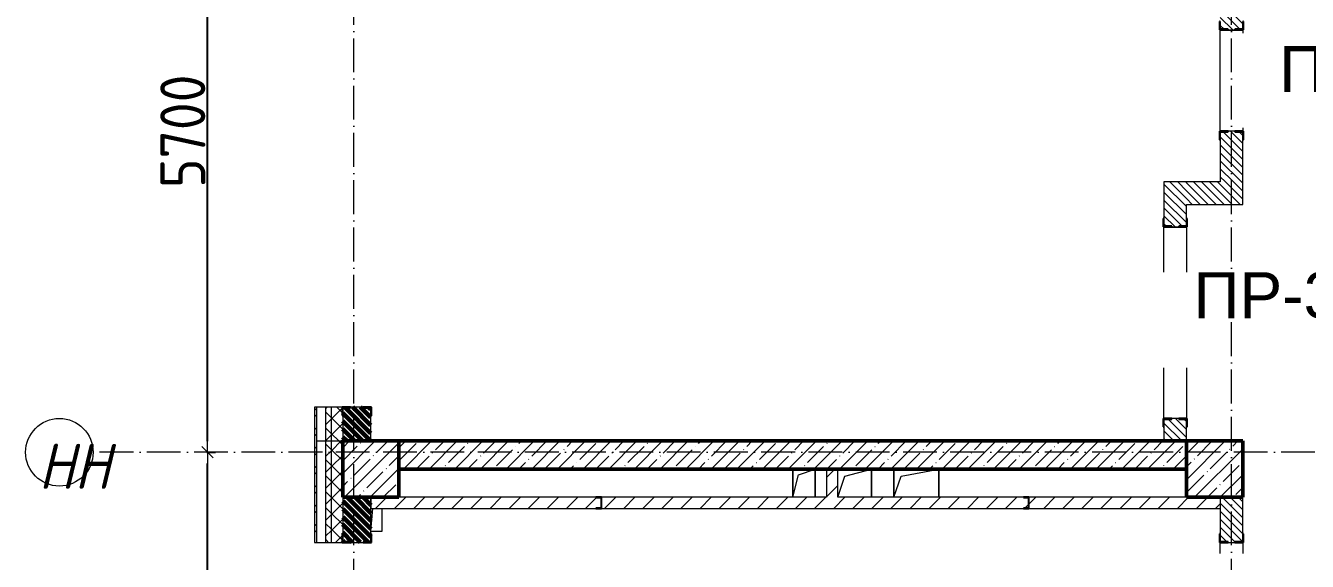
# Model space of a CAD drawing. Header units: millimetres. Extents: x -135211 to 49383, y -8033 to 228499.
# Drawn here: x -135211 to -123818, y 194545 to 199301 of the extents above; entities that cross this region are included whole.
import ezdxf

# ---------------------------------------------------------------- set-up
doc = ezdxf.new("R2010")
doc.units = ezdxf.units.MM
doc.linetypes.add('50_200_ШТРИХ_1Т_ш5_п1_п1_', pattern=[700, 500, -100, 0, -100])
for name, color, linetype, lineweight in [('1.4) перемычки', 162, 'Continuous', 30), ('2) Бетон', 5, 'Continuous', 60), ('A-____-____-DIMS', 7, 'Continuous', 9), ('A-FLOR-____-OTLN', 7, 'Continuous', 9), ('A-GENM-____-MCUT', 7, 'Continuous', 25), ('A-GENM-____-OTLN', 7, 'Continuous', 9), ('A-GENM-____-OTLN-1', 7, 'Continuous', 25), ('A-WALL-____-MCUT', 7, 'Continuous', 13), ('A-WALL-____-MCUT-1', 7, 'Continuous', 9), ('A-WALL-____-MCUT-2', 7, 'Continuous', 50), ('A-WALL-____-PATT-1', 7, 'Continuous', 9), ('A-WALL-FNSH-MCUT-1', 7, 'Continuous', 9), ('I-WALL-____-OTLN', 7, 'Continuous', 9), ('S-COLS-____-MCUT', 7, 'Continuous', 50), ('S-COLS-____-OTLN', 7, 'Continuous', 9), ('S-GRID-____-IDEN', 7, 'Continuous', 9), ('S-GRID-____-OTLN-1', 7, '50_200_ШТРИХ_1Т_ш5_п1_п1_', 9)]:
    doc.layers.add(name, color=color, linetype=linetype, lineweight=lineweight)
doc.styles.add('ISOCPEUR_I_9', font='isocpeui.ttf', dxfattribs={"width": 0.9, "height": 250})
doc.styles.get("Standard").update_dxf_attribs({"font": 'arial.ttf'})
doc.styles.add('СПДС', font='isocpeur.ttf', dxfattribs={"width": 0.9})
doc.dimstyles.new('Размера А3', dxfattribs={"dimtxt": 200, "dimasz": 100, "dimexe": 70, "dimexo": 100, "dimgap": 20, "dimtad": 1, "dimdec": 0, "dimrnd": 10, "dimzin": 0, "dimdsep": 46, "dimtxsty": 'СПДС', "dimblk": 'ARROWHEAD_6', "dimcen": 1, "dimclrd": 256, "dimclre": 256, "dimclrt": 256, "dimazin": 0, "dimtfac": 1, "dimtdec": 0, "dimtmove": 2, "dimatfit": 3, "dimfxl": 1, "dimtolj": 1, "dimtzin": 0, "dimarcsym": 0})
pattern_1 = [(135, (-129942.255, 127932.027), (-35.35534, -35.35534), [])]
pattern_2 = [(45, (-129942.25, 127932.03), (-84.85281, 84.85281), [])]
pattern_3 = [(45, (-129942.25, 127932.03), (-70.71068, 70.71068), []), (135, (-129942.25, 127932.03), (-70.71068, -70.71068), [])]
pattern_4 = [(45, (-129942.25, 127932.03), (-85.53659, 85.53659), []), (45, (-129885.23, 127932.03), (-85.53659, 85.53659), [])]

# ---------------------------------------------------------------- blocks, each defined once
blk = doc.blocks.new('BSC_Колонна _Прямоугольная - 500х500-V23-АР1_План отверстий 3 этажа в осях 1-64_Ю-ЯЯ')
at = {"layer": 'S-COLS-____-OTLN'}
h = blk.add_hatch(dxfattribs=at)
h.set_pattern_fill('FP_30', color=256, style=0, pattern_type=2)
h.set_pattern_definition([(45, (2200, -67431.04), (-114.04925, 114.04925), []), (45, (2314.05, -67431.04), (-114.04925, 114.04925), [201.613, -40.323, 3.353, -36.97])])
h.paths.add_polyline_path([(-250, -250), (250, -250), (250, 250), (-250, 250)], flags=0)
at = {"layer": 'S-COLS-____-MCUT'}
for p, q in [((250, 250), (-250, 250)), ((-250, 250), (-250, -250)), ((250, -250), (250, 250)), ((-250, -250), (250, -250))]:
    blk.add_line(p, q, dxfattribs=at)
blk = doc.blocks.new('BSC_Колонна _Прямоугольная - 500х500-V24-АР1_План отверстий 3 этажа в осях 1-64_Ю-ЯЯ')
at = {"layer": 'S-COLS-____-OTLN'}
h = blk.add_hatch(dxfattribs=at)
h.set_pattern_fill('FP_31', color=256, style=0, pattern_type=2)
h.set_pattern_definition([(45, (-5300, -67431.04), (-114.04925, 114.04925), []), (45, (-5185.95, -67431.04), (-114.04925, 114.04925), [201.613, -40.323, 3.353, -36.97])])
h.paths.add_polyline_path([(-250, -250), (250, -250), (250, 250), (-250, 250)], flags=0)
at = {"layer": 'S-COLS-____-MCUT'}
for p, q in [((250, 250), (-250, 250)), ((-250, 250), (-250, -250)), ((250, -250), (250, 250)), ((-250, -250), (250, -250))]:
    blk.add_line(p, q, dxfattribs=at)
blk = doc.blocks.new('Фахверк_СКБ_Уголок - 250_2700-27497298-АР1_План отверстий 3 этажа в осях 1-64_Ю-ЯЯ')
at = {"layer": 'A-GENM-____-MCUT'}
for p, q in [((200, 181), (125, 181)), ((125, 181), (125, 106)), ((131, 106), (131, 175)), ((131, 175), (200, 175)), ((200, 175), (200, 181)), ((125, 106), (131, 106)), ((131, -6), (125, -6)), ((125, -6), (125, -81)), ((125, -81), (200, -81)), ((131, -75), (131, -6)), ((200, -75), (131, -75)), ((200, -81), (200, -75))]:
    blk.add_line(p, q, dxfattribs=at)
blk = doc.blocks.new('Фахверк_СКБ_Уголок - 200_3960-28268576-АР1_План отверстий 3 этажа в осях 1-64_Ю-ЯЯ')
at = {"layer": 'A-GENM-____-MCUT'}
for p, q in [((200, 156), (125, 156)), ((125, 156), (125, 81)), ((131, 81), (131, 150)), ((131, 150), (200, 150)), ((200, 150), (200, 156)), ((125, 81), (131, 81)), ((131, 19), (125, 19)), ((125, 19), (125, -56)), ((131, -50), (131, 19)), ((125, -56), (200, -56)), ((200, -50), (131, -50)), ((200, -56), (200, -50))]:
    blk.add_line(p, q, dxfattribs=at)
blk = doc.blocks.new('Фахверк_СКБ_Уголок - 200_3960_зеркало-28268689-АР1_План отверстий 3 этажа в осях 1-64_Ю-ЯЯ')
at = {"layer": 'A-GENM-____-MCUT'}
for p, q in [((200, 156), (125, 156)), ((125, 156), (125, 81)), ((131, 81), (131, 150)), ((131, 150), (200, 150)), ((200, 150), (200, 156)), ((125, 81), (131, 81)), ((131, 19), (125, 19)), ((125, 19), (125, -56)), ((131, -50), (131, 19)), ((125, -56), (200, -56)), ((200, -50), (131, -50)), ((200, -56), (200, -50))]:
    blk.add_line(p, q, dxfattribs=at)
blk = doc.blocks.new('154_Стойка_СКБ_Уголок - СМ-2480_200-28346303-АР1_План отверстий 3 этажа в осях 1-64_Ю-ЯЯ')
at = {"layer": 'A-GENM-____-MCUT'}
for p, q in [((125, 156), (125, 81)), ((200, 156), (125, 156)), ((131, 81), (131, 150)), ((131, 150), (200, 150)), ((200, 150), (200, 156)), ((125, 81), (131, 81)), ((131, 19), (125, 19)), ((125, 19), (125, -56)), ((131, -50), (131, 19)), ((125, -56), (200, -56)), ((200, -50), (131, -50)), ((200, -56), (200, -50))]:
    blk.add_line(p, q, dxfattribs=at)
blk = doc.blocks.new('Стойка_Влож_Полоса боковая - Полоса-V164-АР1_План отверстий 3 этажа в осях 1-64_Ю-ЯЯ')
at = {"layer": 'A-GENM-____-OTLN'}
for p, q in [((-5, 60), (0, 60)), ((-5, -60), (-5, 60)), ((0, 31), (0, -31)), ((0, -60), (-5, -60))]:
    blk.add_line(p, q, dxfattribs=at)
blk = doc.blocks.new('154_Фахверк_СКБ_Швеллер - Тип_100_3960-28515445-АР1_План отверстий 3 этажа в осях 1-64_Ю-ЯЯ')
at = {"layer": 'A-GENM-____-MCUT'}
for p, q in [((175, 50), (125, 50)), ((125, 50), (125, -50)), ((128, 47), (175, 47)), ((128, -47), (128, 47)), ((175, 47), (175, 50)), ((125, -50), (175, -50)), ((175, -47), (128, -47)), ((175, -50), (175, -47))]:
    blk.add_line(p, q, dxfattribs=at)
blk = doc.blocks.new('AR_Отверстие прямоугольное _в плите_ - AR_Отверстие прямоугольное _в плите_-30510814-АР1_План отверстий 3 этажа в осях 1-64_Ю-ЯЯ')
at = {"layer": 'A-GENM-____-OTLN'}
for p, q in [((-50, -150), (-32, 50)), ((50, -150), (50, 50)), ((-50, -150), (50, -150))]:
    blk.add_line(p, q, dxfattribs=at)
blk = doc.blocks.new('AR_Отверстие прямоугольное _в плите_ - AR_Отверстие прямоугольное _в плите_-V196-АР1_План отверстий 3 этажа в осях 1-64_Ю-ЯЯ')
at = {"layer": 'A-GENM-____-OTLN'}
for p, q in [((-100, 125), (-100, -125)), ((-50, 75), (100, 125)), ((100, -125), (100, 125)), ((-100, -125), (-50, 75))]:
    blk.add_line(p, q, dxfattribs=at)
blk = doc.blocks.new('AR_Отверстие прямоугольное _в плите_ - AR_Отверстие прямоугольное _в плите_-30459858-АР1_План отверстий 3 этажа в осях 1-64_Ю-ЯЯ')
at = {"layer": 'A-GENM-____-OTLN'}
for p, q in [((-200, 125), (-200, -125)), ((-137, 63), (200, 125)), ((200, -125), (200, 125)), ((-200, -125), (-137, 63))]:
    blk.add_line(p, q, dxfattribs=at)
blk = doc.blocks.new('AR_Отверстие прямоугольное _в плите_ - AR_Отверстие прямоугольное _в плите_-30552572-АР1_План отверстий 3 этажа в осях 1-64_Ю-ЯЯ')
at = {"layer": 'A-GENM-____-OTLN'}
for p, q in [((-88, 63), (150, 125)), ((150, -125), (150, 125)), ((-150, -125), (-88, 63))]:
    blk.add_line(p, q, dxfattribs=at)
blk = doc.blocks.new('Ось сетки - Круг_Ø6_00__ISO-2_5_0_9K_-25732049-АР1_План отверстий 3 этажа в осях 1-64_Ю-ЯЯ')
at = {"layer": 'S-GRID-____-IDEN'}
blk.add_circle((0, 0), 3, dxfattribs=at)
blk = doc.blocks.new('ARROWHEAD_6')
at = {"color": 0, "linetype": 'Continuous'}
for p, q in [((0, 0), (-1, 0)), ((-0.5, -0.5), (0.5, 0.5))]:
    blk.add_line(p, q, dxfattribs=at)
blk = doc.blocks.new('*D990')
at = {"layer": 'A-____-____-DIMS', "lineweight": -2, "transparency": 16777216}
for p, q in [((-133600, 195513), (-133524, 195513)), ((-133594, 191113), (-133594, 195413)), ((-133600, 191013), (-133524, 191013))]:
    blk.add_line(p, q, dxfattribs=at)
at = {"layer": 'Defpoints', "color": 0, "transparency": 16777216}
for p in [(-133700, 195513), (-133594, 195513), (-133700, 191013)]:
    blk.add_point(p, dxfattribs=at)
at = {"layer": 'A-____-____-DIMS', "lineweight": -2, "transparency": 16777216, "xscale": 100, "yscale": 100, "zscale": 100}
for p, rotation in [((-133594, 195513), 90), ((-133594, 191013), 270)]:
    blk.add_blockref('ARROWHEAD_6', p, dxfattribs=dict(at, rotation=rotation))
at = {"layer": 'A-____-____-DIMS', "transparency": 16777216, "insert": (-133814, 193263), "char_height": 400, "attachment_point": 5, "rotation": 90, "style": 'СПДС'}
blk.add_mtext('\\A1;4500', dxfattribs=at)
blk = doc.blocks.new('*D991')
at = {"layer": 'A-____-____-DIMS', "lineweight": -2, "transparency": 16777216}
for p, q in [((-133600, 201213), (-133524, 201213)), ((-133594, 195613), (-133594, 201113)), ((-133600, 195513), (-133524, 195513))]:
    blk.add_line(p, q, dxfattribs=at)
at = {"layer": 'Defpoints', "color": 0, "transparency": 16777216}
for p in [(-133700, 201213), (-133594, 201213), (-133700, 195513)]:
    blk.add_point(p, dxfattribs=at)
at = {"layer": 'A-____-____-DIMS', "lineweight": -2, "transparency": 16777216, "xscale": 100, "yscale": 100, "zscale": 100}
for p, rotation in [((-133594, 201213), 90), ((-133594, 195513), 270)]:
    blk.add_blockref('ARROWHEAD_6', p, dxfattribs=dict(at, rotation=rotation))
at = {"layer": 'A-____-____-DIMS', "transparency": 16777216, "insert": (-133814, 198363), "char_height": 400, "attachment_point": 5, "rotation": 90, "style": 'СПДС'}
blk.add_mtext('\\A1;5700', dxfattribs=at)

msp = doc.modelspace()

# ---------------------------------------------------------------- hatches: boundary and pattern name
at = {"layer": '2) Бетон'}
h = msp.add_hatch(dxfattribs=at)
h.set_pattern_fill('FP_9', color=256, style=0, pattern_type=2)
h.set_pattern_definition(pattern_1)
h.paths.add_polyline_path([(-132392.3, 195613.1), (-132142.3, 195613.1), (-132142.3, 195907.1), (-132211.3, 195907.1), (-132211.3, 195913.1), (-132323.3, 195913.1), (-132323.3, 195907.1), (-132392.3, 195907.1), (-132392.3, 195838.1)], flags=0)
h.paths.add_polyline_path([(-132323.3, 200713.1), (-132211.3, 200713.1), (-132211.3, 200719.1), (-132142.3, 200719.1), (-132142.3, 200963.1), (-132392.3, 200963.1), (-132392.3, 200719.1), (-132323.3, 200719.1)], flags=0)
h = msp.add_hatch(dxfattribs=at)
h.set_pattern_fill('FP_9', color=256, style=0, pattern_type=2)
h.set_pattern_definition(pattern_1)
h.paths.add_polyline_path([(-132323.3, 191763.1), (-132211.3, 191763.1), (-132211.3, 191769.1), (-132142.3, 191769.1), (-132142.3, 192907.1), (-132211.3, 192907.1), (-132211.3, 192913.1), (-132323.3, 192913.1), (-132323.3, 192907.1), (-132392.3, 192907.1), (-132392.3, 191769.1), (-132323.3, 191769.1)], flags=0)
h.paths.add_polyline_path([(-132323.3, 194713.1), (-132211.3, 194713.1), (-132211.3, 194719.1), (-132142.3, 194719.1), (-132142.3, 195113.1), (-132392.3, 195113.1), (-132392.3, 194719.1), (-132323.3, 194719.1)], flags=0)
at = {"layer": 'A-WALL-____-PATT-1'}
h = msp.add_hatch(dxfattribs=at)
h.set_pattern_fill('FP_4', color=256, style=0, pattern_type=2)
h.set_pattern_definition(pattern_3)
h.paths.add_polyline_path([(-132492.3, 195613.1), (-132492.3, 195913.1), (-132542.3, 195913.1), (-132542.3, 195613.1)], flags=0)
h.paths.add_polyline_path([(-132542.3, 200713.1), (-132492.3, 200713.1), (-132492.3, 200963.1), (-132542.3, 200963.1)], flags=0)
h = msp.add_hatch(dxfattribs=at)
h.set_pattern_fill('FP_4', color=256, style=0, pattern_type=2)
h.set_pattern_definition(pattern_3)
h.paths.add_polyline_path([(-132398.3, 195613.1), (-132392.3, 195613.1), (-132392.3, 195838.1), (-132398.3, 195838.1), (-132398.3, 195913.1), (-132492.3, 195913.1), (-132492.3, 195613.1)], flags=0)
h.paths.add_polyline_path([(-132398.3, 200713.1), (-132398.3, 200788.1), (-132392.3, 200788.1), (-132392.3, 200963.1), (-132492.3, 200963.1), (-132492.3, 200713.1)], flags=0)
h = msp.add_hatch(dxfattribs=at)
h.set_pattern_fill('FP_9', color=256, style=0, pattern_type=2)
h.set_pattern_definition(pattern_1)
h.paths.add_polyline_path([(-124392.3, 197913.1), (-124392.3, 198357.1), (-124461.3, 198357.1), (-124461.3, 198363.1), (-124523.3, 198363.1), (-124523.3, 198357.1), (-124592.3, 198357.1), (-124592.3, 197913.1)], flags=0)
h.paths.add_polyline_path([(-124461.3, 199263.1), (-124461.3, 199269.1), (-124392.3, 199269.1), (-124392.3, 200963.1), (-124592.3, 200963.1), (-124592.3, 199269.1), (-124523.3, 199269.1), (-124523.3, 199263.1)], flags=0)
h = msp.add_hatch(dxfattribs=at)
h.set_pattern_fill('FP_6', color=256, style=0, pattern_type=2)
h.set_pattern_definition(pattern_4)
h.paths.add_polyline_path([(-132622.3, 195783.1), (-132622.3, 195913.1), (-132642.3, 195913.1), (-132642.3, 195783.1)], flags=0)
h.paths.add_polyline_path([(-132642.3, 200713.1), (-132622.3, 200713.1), (-132622.3, 200793.1), (-132642.3, 200793.1)], flags=0)
h = msp.add_hatch(dxfattribs=at)
h.set_pattern_fill('FP_9', color=256, style=0, pattern_type=2)
h.set_pattern_definition(pattern_1)
h.paths.add_polyline_path([(-125092.3, 195613.1), (-124892.3, 195613.1), (-124892.3, 195807.1), (-124961.3, 195807.1), (-124961.3, 195813.1), (-125023.3, 195813.1), (-125023.3, 195807.1), (-125092.3, 195807.1), (-125092.3, 195738.1)], flags=0)
h.paths.add_polyline_path([(-124961.3, 197513.1), (-124961.3, 197519.1), (-124892.3, 197519.1), (-124892.3, 197913.1), (-125092.3, 197913.1), (-125092.3, 197519.1), (-125023.3, 197519.1), (-125023.3, 197513.1)], flags=0)
h = msp.add_hatch(dxfattribs=at)
h.set_pattern_fill('FP_9', color=256, style=0, pattern_type=2)
h.set_pattern_definition(pattern_1)
h.paths.add_polyline_path([(-124892.3, 197713.1), (-124392.3, 197713.1), (-124392.3, 197913.1), (-124892.3, 197913.1)], flags=0)
h = msp.add_hatch(dxfattribs=at)
h.set_pattern_fill('FP_6', color=256, style=0, pattern_type=2)
h.set_pattern_definition(pattern_4)
h.paths.add_polyline_path([(-132642.3, 182863.1), (-132622.3, 182863.1), (-132622.3, 184113.1), (-132642.3, 184113.1), (-132642.3, 183541)], flags=0)
h.paths.add_polyline_path([(-132642.3, 185913.1), (-132622.3, 185913.1), (-132622.3, 187113.1), (-132642.3, 187113.1), (-132642.3, 186770)], flags=0)
h.paths.add_polyline_path([(-132622.3, 188913.1), (-132622.3, 189963.1), (-132642.3, 189963.1), (-132642.3, 188913.1)], flags=0)
h.paths.add_polyline_path([(-132622.3, 191763.1), (-132622.3, 192913.1), (-132642.3, 192913.1), (-132642.3, 191763.1)], flags=0)
h.paths.add_polyline_path([(-132642.3, 194713.1), (-132622.3, 194713.1), (-132622.3, 195783.1), (-132642.3, 195783.1), (-132642.3, 194842.4)], flags=0)
h = msp.add_hatch(dxfattribs=at)
h.set_pattern_fill('FP_4', color=256, style=0, pattern_type=2)
h.set_pattern_definition(pattern_3)
h.paths.add_polyline_path([(-132542.3, 182963.1), (-132492.3, 182963.1), (-132492.3, 184113.1), (-132542.3, 184113.1), (-132542.3, 183541)], flags=0)
h.paths.add_polyline_path([(-132542.3, 185913.1), (-132492.3, 185913.1), (-132492.3, 187113.1), (-132542.3, 187113.1), (-132542.3, 186770)], flags=0)
h.paths.add_polyline_path([(-132542.3, 188913.1), (-132492.3, 188913.1), (-132492.3, 189963.1), (-132542.3, 189963.1)], flags=0)
h.paths.add_polyline_path([(-132492.3, 191763.1), (-132492.3, 192913.1), (-132542.3, 192913.1), (-132542.3, 191763.1)], flags=0)
h.paths.add_polyline_path([(-132542.3, 194713.1), (-132492.3, 194713.1), (-132492.3, 195613.1), (-132542.3, 195613.1), (-132542.3, 194842.4)], flags=0)
h = msp.add_hatch(dxfattribs=at)
h.set_pattern_fill('FP_4', color=256, style=0, pattern_type=2)
h.set_pattern_definition(pattern_3)
h.paths.add_polyline_path([(-132492.3, 183013.1), (-132392.3, 183013.1), (-132392.3, 184038.1), (-132398.3, 184038.1), (-132398.3, 184113.1), (-132492.3, 184113.1), (-132492.3, 183541)], flags=0)
h.paths.add_polyline_path([(-132398.3, 185913.1), (-132398.3, 185988.1), (-132392.3, 185988.1), (-132392.3, 187113.1), (-132492.3, 187113.1), (-132492.3, 185913.1)], flags=0)
h.paths.add_polyline_path([(-132492.3, 188913.1), (-132398.3, 188913.1), (-132398.3, 188988.1), (-132392.3, 188988.1), (-132392.3, 189963.1), (-132492.3, 189963.1), (-132492.3, 188988.1)], flags=0)
h.paths.add_polyline_path([(-132398.3, 191763.1), (-132398.3, 191838.1), (-132392.3, 191838.1), (-132392.3, 192838.1), (-132398.3, 192838.1), (-132398.3, 192913.1), (-132492.3, 192913.1), (-132492.3, 191763.1)], flags=0)
h.paths.add_polyline_path([(-132398.3, 194713.1), (-132398.3, 194788.1), (-132392.3, 194788.1), (-132392.3, 195613.1), (-132492.3, 195613.1), (-132492.3, 194713.1)], flags=0)
h = msp.add_hatch(dxfattribs=at)
h.set_pattern_fill('FP_12', color=256, style=0, pattern_type=2)
h.set_pattern_definition([(45, (-129942.25, 127932.03), (-114.04925, 114.04925), []), (45, (-129828.2, 127932.03), (-114.04925, 114.04925), [201.612, -40.322, 3.353, -36.97])])
h.paths.add_polyline_path([(-124892.3, 195363.1), (-124892.3, 195613.1), (-131892.3, 195613.1), (-131892.3, 195363.1), (-126421.4, 195363.1)], flags=0)
h = msp.add_hatch(dxfattribs=at)
h.set_pattern_fill('FP_7', color=256, style=0, pattern_type=2)
h.set_pattern_definition(pattern_2)
h.paths.add_polyline_path([(-127992.3, 195113.1), (-127992.3, 195363.1), (-128092.3, 195363.1), (-128092.3, 195113.1)], flags=0)
h = msp.add_hatch(dxfattribs=at)
h.set_pattern_fill('FP_7', color=256, style=0, pattern_type=2)
h.set_pattern_definition(pattern_2)
h.paths.add_polyline_path([(-131723.7, 195013.1), (-130142.3, 195013.1), (-130142.3, 195016.1), (-130095.3, 195016.1), (-130095.3, 195110.1), (-130142.3, 195110.1), (-130142.3, 195113.1), (-132142.3, 195113.1), (-132142.3, 195013.1)], flags=0)
h.paths.add_polyline_path([(-124592.3, 195013.1), (-124592.3, 195113.1), (-126292.3, 195113.1), (-126292.3, 195013.1), (-124653.9, 195013.1)], flags=0)
h.paths.add_polyline_path([(-126342.3, 195013.1), (-126342.3, 195016.1), (-126295.3, 195016.1), (-126295.3, 195110.1), (-126342.3, 195110.1), (-126342.3, 195113.1), (-130092.3, 195113.1), (-130092.3, 195013.1), (-126421.4, 195013.1)], flags=0)
h = msp.add_hatch(dxfattribs=at)
h.set_pattern_fill('FP_9', color=256, style=0, pattern_type=2)
h.set_pattern_definition(pattern_1)
h.paths.add_polyline_path([(-124392.3, 189963.1), (-124392.3, 193007.1), (-124461.3, 193007.1), (-124461.3, 193013.1), (-124523.3, 193013.1), (-124523.3, 193007.1), (-124592.3, 193007.1), (-124592.3, 189963.1)], flags=0)
h.paths.add_polyline_path([(-124461.3, 194713.1), (-124461.3, 194719.1), (-124392.3, 194719.1), (-124392.3, 195113.1), (-124592.3, 195113.1), (-124592.3, 194719.1), (-124523.3, 194719.1), (-124523.3, 194713.1)], flags=0)

# ---------------------------------------------------------------- linework, layer by layer
at = {"layer": 'A-FLOR-____-OTLN'}
for p, q in [((-128392.3, 195113.1), (-128392.3, 195363.1)), ((-128192.3, 195363.1), (-128192.3, 195113.1)), ((-127692.3, 195363.1), (-127692.3, 195113.1)), ((-127492.3, 195113.1), (-127492.3, 195363.1)), ((-127092.3, 195363.1), (-127092.3, 195113.1))]:
    msp.add_line(p, q, dxfattribs=at)
at = {"layer": 'A-WALL-____-MCUT'}
for p, q in [((-124592.3, 198288.1), (-124592.3, 197913.1)), ((-124392.3, 197713.1), (-124392.3, 198288.1)), ((-125092.3, 197913.1), (-125092.3, 197588.1)), ((-124592.3, 197913.1), (-125092.3, 197913.1)), ((-124892.3, 197588.1), (-124892.3, 197713.1)), ((-124892.3, 197713.1), (-124392.3, 197713.1)), ((-132398.3, 195913.1), (-132622.3, 195913.1)), ((-132622.3, 195783.1), (-132622.3, 195913.1)), ((-132622.3, 194713.1), (-132622.3, 195913.1)), ((-132211.3, 195913.1), (-132323.3, 195913.1)), ((-132142.3, 195613.1), (-132142.3, 195838.1)), ((-125092.3, 195738.1), (-125092.3, 195613.1)), ((-124961.3, 195813.1), (-125023.3, 195813.1)), ((-124892.3, 195613.1), (-124892.3, 195738.1)), ((-132622.3, 195613.1), (-132392.3, 195613.1)), ((-132142.3, 194788.1), (-132142.3, 195113.1)), ((-124592.3, 195113.1), (-124592.3, 194788.1)), ((-124392.3, 194788.1), (-124392.3, 195113.1)), ((-132622.3, 194713.1), (-132398.3, 194713.1)), ((-132323.3, 194713.1), (-132211.3, 194713.1)), ((-124523.3, 194713.1), (-124461.3, 194713.1))]:
    msp.add_line(p, q, dxfattribs=at)
at = {"layer": 'A-WALL-____-MCUT-1'}
for p, q in [((-132542.3, 194713.1), (-132542.3, 195913.1)), ((-132492.3, 194713.1), (-132492.3, 195913.1)), ((-132392.3, 195838.1), (-132392.3, 195613.1)), ((-132392.3, 195113.1), (-132392.3, 194788.1))]:
    msp.add_line(p, q, dxfattribs=at)
at = {"layer": 'A-WALL-____-MCUT-2'}
for p, q in [((-124892.3, 195613.1), (-131892.3, 195613.1)), ((-131892.3, 195363.1), (-124892.3, 195363.1))]:
    msp.add_line(p, q, dxfattribs=at)
at = {"layer": 'A-WALL-FNSH-MCUT-1'}
for p, q in [((-132642.3, 195913.1), (-132642.3, 195783.1)), ((-132622.3, 195913.1), (-132642.3, 195913.1)), ((-132642.3, 195783.1), (-132642.3, 194713.1)), ((-128092.3, 195363.1), (-128092.3, 195113.1)), ((-127992.3, 195113.1), (-127992.3, 195363.1)), ((-132142.3, 195113.1), (-132142.3, 195013.1)), ((-130142.3, 195113.1), (-131892.3, 195113.1)), ((-128092.3, 195113.1), (-130092.3, 195113.1)), ((-126342.3, 195113.1), (-127992.3, 195113.1)), ((-124892.3, 195113.1), (-126292.3, 195113.1)), ((-132142.3, 195013.1), (-130142.3, 195013.1)), ((-130092.3, 195013.1), (-126342.3, 195013.1)), ((-126292.3, 195013.1), (-124592.3, 195013.1)), ((-132642.3, 194713.1), (-132622.3, 194713.1))]:
    msp.add_line(p, q, dxfattribs=at)
at = {"layer": 'I-WALL-____-OTLN'}
for p, q in [((-124592.3, 198363.1), (-124592.3, 199263.1)), ((-124392.3, 199263.1), (-124392.3, 199233.1)), ((-124392.3, 198393.1), (-124392.3, 198363.1)), ((-125092.3, 197113.1), (-125092.3, 197513.1)), ((-124892.3, 197513.1), (-124892.3, 197113.1)), ((-125092.3, 195813.1), (-125092.3, 196263.1)), ((-124892.3, 196263.1), (-124892.3, 195813.1)), ((-124592.3, 194613.1), (-124592.3, 194713.1)), ((-124392.3, 194713.1), (-124392.3, 194613.1))]:
    msp.add_line(p, q, dxfattribs=at)
at = {"layer": 'S-GRID-____-OTLN-1', "color": 251, "ltscale": 0.6, "true_color": 0x636466}
for p, q in [((-132292.3, 180823.6), (-132292.3, 218824.9)), ((-124492.3, 180823.6), (-124492.3, 218824.9)), ((-25867.8, 195513.1), (-134611, 195513.1))]:
    msp.add_line(p, q, dxfattribs=at)

# ---------------------------------------------------------------- block references
at = {"layer": 'A-GENM-____-OTLN'}
for p, rotation in [((-124492.3, 199263.1), 89.99999999999993), ((-124492.3, 198363.1), 269.9999999999999), ((-124992.3, 197513.1), 89.99999999999991)]:
    msp.add_blockref('Стойка_Влож_Полоса боковая - Полоса-V164-АР1_План отверстий 3 этажа в осях 1-64_Ю-ЯЯ', p, dxfattribs=dict(at, rotation=rotation))
for name, p in [('AR_Отверстие прямоугольное _в плите_ - AR_Отверстие прямоугольное _в плите_-V196-АР1_План отверстий 3 этажа в осях 1-64_Ю-ЯЯ', (-128292.3, 195238.1)), ('AR_Отверстие прямоугольное _в плите_ - AR_Отверстие прямоугольное _в плите_-30552572-АР1_План отверстий 3 этажа в осях 1-64_Ю-ЯЯ', (-127842.3, 195238.1)), ('AR_Отверстие прямоугольное _в плите_ - AR_Отверстие прямоугольное _в плите_-30459858-АР1_План отверстий 3 этажа в осях 1-64_Ю-ЯЯ', (-127292.3, 195238.1)), ('AR_Отверстие прямоугольное _в плите_ - AR_Отверстие прямоугольное _в плите_-30510814-АР1_План отверстий 3 этажа в осях 1-64_Ю-ЯЯ', (-132092.3, 194963.1))]:
    msp.add_blockref(name, p, dxfattribs=at)
at = {"layer": 'A-GENM-____-OTLN-1'}
for name, p, rotation in [('154_Стойка_СКБ_Уголок - СМ-2480_200-28346303-АР1_План отверстий 3 этажа в осях 1-64_Ю-ЯЯ', (-124442.3, 199138.1), 89.99999999999991), ('154_Стойка_СКБ_Уголок - СМ-2480_200-28346303-АР1_План отверстий 3 этажа в осях 1-64_Ю-ЯЯ', (-124542.3, 198488.1), 269.9999999999999), ('154_Стойка_СКБ_Уголок - СМ-2480_200-28346303-АР1_План отверстий 3 этажа в осях 1-64_Ю-ЯЯ', (-124942.3, 197388.1), 89.99999999999991), ('Фахверк_СКБ_Уголок - 250_2700-27497298-АР1_План отверстий 3 этажа в осях 1-64_Ю-ЯЯ', (-132317.3, 196038.1), 269.9999999999999), ('Фахверк_СКБ_Уголок - 200_3960_зеркало-28268689-АР1_План отверстий 3 этажа в осях 1-64_Ю-ЯЯ', (-125042.3, 195938.1), 269.9999999999999), ('154_Фахверк_СКБ_Швеллер - Тип_100_3960-28515445-АР1_План отверстий 3 этажа в осях 1-64_Ю-ЯЯ', (-129967.3, 195063.1), 180), ('154_Фахверк_СКБ_Швеллер - Тип_100_3960-28515445-АР1_План отверстий 3 этажа в осях 1-64_Ю-ЯЯ', (-126167.3, 195063.1), 180), ('Фахверк_СКБ_Уголок - 250_2700-27497298-АР1_План отверстий 3 этажа в осях 1-64_Ю-ЯЯ', (-132217.3, 194588.1), 89.99999999999991), ('Фахверк_СКБ_Уголок - 200_3960-28268576-АР1_План отверстий 3 этажа в осях 1-64_Ю-ЯЯ', (-124442.3, 194588.1), 89.99999999999991)]:
    msp.add_blockref(name, p, dxfattribs=dict(at, rotation=rotation))
at = {"layer": 'S-COLS-____-OTLN'}
for name, p in [('BSC_Колонна _Прямоугольная - 500х500-V23-АР1_План отверстий 3 этажа в осях 1-64_Ю-ЯЯ', (-132142.3, 195363.1)), ('BSC_Колонна _Прямоугольная - 500х500-V24-АР1_План отверстий 3 этажа в осях 1-64_Ю-ЯЯ', (-124642.3, 195363.1))]:
    msp.add_blockref(name, p, dxfattribs=at)
at = {"layer": 'S-GRID-____-IDEN', "xscale": 99.99999999999993, "yscale": 99.99999999999993, "zscale": 99.99999999999993, "rotation": 89.9999999999998}
msp.add_blockref('Ось сетки - Круг_Ø6_00__ISO-2_5_0_9K_-25732049-АР1_План отверстий 3 этажа в осях 1-64_Ю-ЯЯ', (-134911, 195513.1), dxfattribs=at)

# ---------------------------------------------------------------- texts
at = {"layer": '1.4) перемычки'}
for s, p in [('ПР-3.7', (-124069.7, 198711)), ('ПР-3.15', (-124831.2, 196703.5))]:
    msp.add_text(s, height=408.24, dxfattribs=at).set_placement(p)
at = {"layer": 'S-GRID-____-IDEN', "insert": (-135096.1, 195589.1), "char_height": 400, "width": 447.342, "attachment_point": 1, "style": 'ISOCPEUR_I_9'}
msp.add_mtext('НН', dxfattribs=at)

# ---------------------------------------------------------------- dimensions: what is measured, and where the dimension line sits
at = {"layer": 'A-____-____-DIMS'}
for base, p1, p2, picture, middle in [((-133593.7, 201213.1), (-133699.7, 195513.1), (-133699.7, 201213.1), '*D991', (-133813.7, 198363.1)), ((-133593.7, 195513.1), (-133699.7, 191013.1), (-133699.7, 195513.1), '*D990', (-133813.7, 193263.1))]:
    dim = msp.add_linear_dim(base=base, p1=p1, p2=p2, angle=90, dimstyle='Размера А3', override={"dimtxt": 400}, dxfattribs=at)
    dim.commit()
    dim.dimension.update_dxf_attribs({"geometry": picture, "text_midpoint": middle})

doc.saveas('drawing.dxf')
